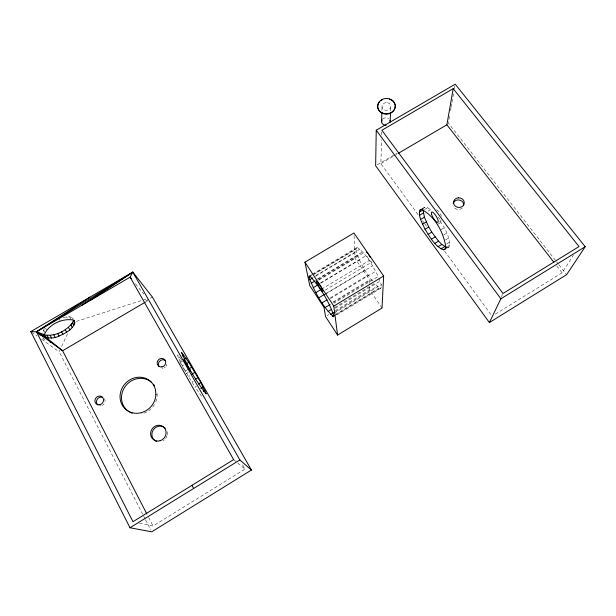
<?xml version="1.0" encoding="UTF-8"?>
<svg xmlns="http://www.w3.org/2000/svg" width="616" height="616" viewBox="0 0 616 616"><rect width="100%" height="100%" fill="white"/><g stroke="black" fill="none" stroke-linecap="round" stroke-linejoin="round"><path stroke-width="0.46" stroke-dasharray="3.08 2.31" d="M382.02 308.038L369.662 289.843L369.685 283.491M369.685 282.582L369.7 279.856L355.055 258.412L354 233.941M381.943 110.472L382.051 106.714M418.041 214.599L380.865 163.61L381.581 139.801M381.72 135.043L381.835 131.231M390.644 110.895L390.867 106.183M449.511 116.386L448.333 123.023L555.963 261.03M450.519 110.703L451.02 107.862M451.189 106.915L451.859 103.126M452.028 102.179L453.707 92.708M454.377 88.92L454.885 86.078M44.398 328.659L42.935 331.986L43.359 333.703M372.372 280.942C365.45 271.34 358.204 261.03 355.963 249.21L356.448 247.84L357.773 247.832C367.305 254.939 372.826 266.181 378.278 276.484L333.972 303.234M145.13 519.019L59.159 351.813L67.521 333.757M447.355 247.986L448.879 247.062L449.749 245.237C449.649 235.997 444.382 227.697 439.524 220.166M501.37 296.835L502.579 294.317M336.86 314.853L380.827 288.226L381.497 287.125L381.289 284.692L378.917 278.016M495.326 314.137L562.092 272.796L573.38 255.309M139.362 523.076L153.061 526.025L244.991 469.123L242.134 464.11M334.75 315.43L381.497 287.125M443.705 234.965L446.831 233.079M332.979 302.017L369.7 279.856M333.441 302.548L371.34 279.664M178.247 355.486L177.423 354.862C181.374 366.381 188.873 376.615 195.049 387.102L196.442 386.263M445.584 239.886L448.694 238.007M334.596 307.561L374.428 283.491L379.34 287.942L380.827 288.226M335.273 308.216L380.195 281.065M327.173 315.546L328.805 314.553M335.343 310.603L369.662 289.843M446.592 244.028L449.688 242.157M335.474 311.534L377.161 286.317M334.203 313.182L381.289 284.692M335.743 314.337L379.34 287.942M447.439 246.639L449.749 245.237M186.271 373.658L188.388 372.387M325.271 290.105L371.833 262.108M439.578 221.375L441.164 220.428M437.891 224.209L441.025 222.322M326.295 293.301L364.903 270.077M188.535 376.576L189.936 375.729M324.771 294.594L372.565 265.835M441.071 229.606L444.213 227.712M330.291 297.882L368.099 275.098M191.869 382.074L193.27 381.235M330.407 298.567L375.675 271.286M428.228 211.111L430.561 209.717L431.916 211.019M179.988 361.299L181.374 360.468M317.617 278.871L362.601 251.929M317.64 279.379L357.526 255.486M179.864 362.847L182.69 361.161M318.88 279.564L364.634 252.152M318.811 280.126L355.055 258.412M182.367 365.796L183.761 364.957M320.605 282.883L365.781 255.794M320.674 283.206L359.444 259.952M185.285 371.009L188.789 368.907M321.429 289.235L369.184 260.545M309.124 276.13L311.573 274.667M312.389 274.174L356.448 247.84M422.23 208.716L425.294 207.061L427.612 207.7L430.561 209.717M422.222 208.893L425.294 207.061M310.11 276.33L311.758 275.344M312.574 274.851L357.773 247.832M313.929 274.343L355.963 249.21M424.524 209.548L427.612 207.7M178.309 357.85L179.687 357.026M315.954 275.491L359.867 249.218M315.4 276.322L356.333 251.821M145.776 300.908L152.375 297.028M377.292 164.788L397.12 153.13M146.215 301.601L147.871 300.631M380.865 163.61L393.247 156.325M394.071 155.84L397.374 153.9M76.353 321.406L143.212 299.961M144.129 299.669L145.961 299.083M447.178 247.517L448.879 247.062M62.94 317.379L69.6 316.793L71.841 317.463L73.135 318.718M31.57 332.147L36.929 335.974M41.534 339.247L59.159 351.813M233.626 459.636L244.991 469.123M42.604 337.93L46.246 341.364M201.509 396.103L195.049 387.102M135.52 283.83L143.905 294.209M556.556 261.785L558.327 264.064M558.92 264.818L566.605 274.682M556.779 265.958L562.092 272.796M422.545 220.782L424.232 223.1M424.801 223.87L426.488 226.188M444.552 250.974L491.499 315.377M179.826 357.442L181.612 359.967M438.245 217.248L438.299 217.333A6.068 1.756 58.8 0 0 440.078 219.304M71.841 317.463L72.865 319.411M69.6 316.793L70.979 319.404M66.567 316.763L67.26 318.072M59.313 319.273L59.998 320.59M148.649 517.471L153.061 526.025M145.569 519.873L150.835 530.107M45.569 328.128L46.593 330.114M43.567 329.86L44.922 332.509M43.798 338.854L43.898 339.347M167.105 431.693A8.062 7.523 -53.2 0 1 167.144 435.096M166.975 435.774A8.062 7.523 -53.2 0 1 164.857 439.377M164.349 439.855A8.062 7.523 -53.2 0 1 163.217 440.679M180.095 363.032A6.283 0.408 59.2 0 1 181.127 364.418M182.675 366.82A6.283 0.408 59.2 0 1 184.323 369.6L185.046 370.901A6.283 0.408 59.2 0 1 185.639 372.025M166.874 364.241A4.428 4.119 -41.7 0 1 165.981 366.32M165.18 367.151A4.428 4.119 -41.7 0 1 164.195 367.752M163.101 368.099A4.428 4.119 -41.7 0 1 161.985 368.16M104.35 398.668A4.535 4.127 -48.4 0 1 102.194 405.413M101.093 405.744A4.535 4.127 -48.4 0 1 99.961 405.782M157.111 393.539A18.58 17.179 -47.3 0 1 154.878 403.811M154.477 404.52A18.58 17.179 -47.3 0 1 141.457 413.875M382.705 119.05A4.274 3.75 -2.9 0 1 384.561 117.972L385.655 117.779A4.274 3.75 -2.9 0 1 388.735 118.696M462.462 207.892A5.313 4.774 6.8 0 1 457.457 209.394L456.14 208.978A5.313 4.774 6.8 0 1 453.422 206.191M436.559 209.763A6.068 1.756 58.8 0 1 439.139 212.289L440.024 213.583A6.068 1.756 58.8 0 1 441.48 216.332M371.972 261.746A6.129 1.178 58.9 0 1 369.862 260.66A6.129 1.178 58.9 0 1 366.274 254.947M386.217 102.618L385.085 102.81A4.42 3.85 -3.1 0 0 382.059 106.214A4.42 3.85 -3.1 0 0 384.453 109.91L385.539 110.233A4.42 3.85 -3.1 0 0 390.86 106.699A4.42 3.85 -3.1 0 0 386.217 102.618"/><path stroke-width="0.92" d="M376.245 130.222L375.637 165.758L489.381 322.545L566.605 274.682L585.2 246.716L455.216 84.184L376.245 130.222L500.862 298.791L489.381 322.545M381.612 121.768L381.889 112.358M390.151 121.267L390.552 112.782M383.645 275.991L382.02 308.038L337.583 335.081L325.541 316.532L324.001 307.43L309.748 285.562L304.943 262.193L353.954 233.002L383.645 275.991L333.787 306.106L337.583 335.081M308.978 277.3L309.124 276.13L310.11 276.33C320.528 287.618 328.89 301.409 333.934 315.923L333.603 316.824C322.237 306.468 314.56 291.599 308.978 277.3L310.626 276.315M553.822 262.17L446.885 124.786L453.199 88.65L381.866 130.276L502.987 293.478L579.025 246.569L453.199 88.65M146.885 514.052L62.609 350.75L44.698 336.328L44.283 334.627C48.679 324.424 62.408 317.956 73.212 320.058L74.505 321.306L74.782 323.038C72.472 329.86 65.157 333.31 59.021 336.074C51.197 340.132 42.789 337.375 36.444 331.801L30.8 331.601L129.991 527.758L151.713 531.816L251.42 470.039L152.375 297.028L132.825 272.141L30.8 331.601M419.943 210.087L421.46 209.355C434.996 216.339 443.882 232.725 445.899 247.57L445.06 249.372L443.381 249.819C434.634 246.177 429.86 236.929 425.055 229.283C422.476 223.377 417.948 216.747 419.943 210.087L421.467 209.17M71.495 325.156L73.419 320.459L74.782 323.038M251.42 470.039L239.855 459.944L132.825 272.141L130.13 277.161L36.444 331.801L132.971 521.706L233.626 459.636L130.13 277.161L131.324 278.64M46.138 337.499L44.799 334.881C55.194 336.837 66.459 330.769 72.688 322.576L74.051 325.148M91.299 299.807L132.825 272.141L36.444 331.801L62.609 350.75L145.384 302.086M81.512 305.521L132.825 272.141M44.029 335.012L44.698 336.328L36.444 331.801L89.867 297.181M129.991 527.758L239.855 459.944M500.862 298.791L585.2 246.716M443.381 249.819L446.415 247.979M198.437 384.03L200.824 382.59L188.758 362.324L181.512 352.421C187.78 367.074 196.311 381.504 206.237 393.947L200.824 382.59M325.202 307.515L330.145 304.535M434.781 243.389L438.515 241.133L441.803 244.429L446.369 247.216M200.793 388.426L203.195 386.979M328.097 311.496L331.346 309.532M438.053 246.693L441.803 244.429M203.357 391.46L204.966 390.49M330.569 314.499L333.841 312.528M440.987 248.895L444.76 246.616M332.447 316.324L334.095 315.33M425.055 229.283L428.775 227.05L424.385 217.194L423.084 209.864L419.296 212.127M191.753 374.259L194.925 372.349M318.903 297.751L324.655 294.294M428.074 234.388L431.785 232.155L438.515 241.133M195.626 379.04L198.005 377.6M322.068 302.841L327.004 299.869M431.385 239.193L435.104 236.952M183.653 359.636L186.055 358.196M311.126 283.283L315.2 280.842M420.651 219.435L424.385 217.194M186.371 363.763L188.758 362.324M313.251 287.657L318.202 284.684M422.53 224.185L426.257 221.953M189.397 368.576L191.776 367.144M315.9 292.585L320.836 289.62M182.244 356.002L183.853 355.039M309.671 279.749L312.943 277.793M419.542 215.315L423.308 213.067M398.198 153.415L446.885 124.786M50.127 342.357L51.013 342.35M36.444 331.801L44.283 334.627M38.061 332.971L40.009 335.096M304.943 262.193L333.787 306.106M428.775 227.05L431.785 232.155M191.938 485.354L193.64 488.48M73.82 320.012L74.505 321.306M70.917 325.002L72.264 327.566M68.468 327.342L69.808 329.906M65.258 329.668L66.597 332.24M61.585 331.77L62.924 334.342M57.688 333.495L59.021 336.074M53.808 334.742L55.147 337.329M50.212 335.412L51.552 338.007M47.139 335.466L48.472 338.076M156.68 441.464A8.062 7.523 -53.2 0 1 153.23 429.96A8.062 7.523 -53.2 0 1 165.227 428.236M97.959 404.982A4.535 4.127 -48.4 0 1 97.189 399.391A4.535 4.127 -48.4 0 1 102.672 397.358M159.167 366.674A4.428 4.119 -41.7 0 1 165.304 360.399M153.515 384.322A18.58 17.179 -47.3 0 1 154.57 385.793M132.255 413.259A18.58 17.179 -47.3 0 1 129.76 412.135M128.99 411.673A18.58 17.179 -47.3 0 1 125.579 385.955A18.58 17.179 -47.3 0 1 151.667 382.39M395.233 105.59A8.816 7.677 -3.1 0 1 384.276 113.945A8.816 7.677 -3.1 0 1 379.21 102.21M380.742 100.708A8.816 7.677 -3.1 0 1 382.667 99.592M389.381 99.191A8.816 7.677 -3.1 0 1 394.402 103.034M394.702 103.642A8.816 7.677 -3.1 0 1 395.118 104.928M386.109 125.264A4.274 3.75 -2.9 0 1 384.992 125.202L383.945 124.886A4.274 3.75 -2.9 0 1 382.074 119.866M389.943 120.305A4.274 3.75 -2.9 0 1 390.067 122.245M453.207 203.719A5.313 4.774 6.8 0 1 456.633 200.161L457.988 199.93A5.313 4.774 6.8 0 1 463.64 205.675M366.327 251.959A6.129 1.178 58.9 0 1 367.829 253.584M368.699 254.778A6.129 1.178 58.9 0 1 370.362 257.503M184.107 360.314L190.513 371.109L184.107 360.314M458.489 197.844L457.126 198.075A5.344 4.797 6.8 0 0 453.592 202.279A5.344 4.797 6.8 0 0 456.633 206.938L457.958 207.353A5.344 4.797 6.8 0 0 464.248 203.003A5.344 4.797 6.8 0 0 458.489 197.844M155.91 394.371L155.44 389.728A18.688 17.271 -47.2 0 0 126.865 381.997A18.688 17.271 -47.2 0 0 129.907 411.95A18.688 17.271 -47.2 0 0 155.91 394.371M160.098 440.74A8.108 7.569 -53.1 0 0 164.018 427.381A8.108 7.569 -53.1 0 0 150.912 431.369A8.108 7.569 -53.1 0 0 160.098 440.74M99.53 404.766A4.558 4.15 -48.3 0 0 102.81 397.651A4.558 4.15 -48.3 0 0 95.318 398.906A4.558 4.15 -48.3 0 0 99.53 404.766M161.916 366.913A4.458 4.143 -41.6 0 0 164.903 359.913A4.458 4.143 -41.6 0 0 157.473 361.284A4.458 4.143 -41.6 0 0 161.916 366.913M381.512 112.536A8.824 7.685 -3.1 0 0 395.272 106.576A8.824 7.685 -3.1 0 0 382.644 99.245A8.824 7.685 -3.1 0 0 381.512 112.536M431.585 214.399A6.068 1.725 58.8 0 0 437.553 222.461A6.068 1.725 58.8 0 0 435.196 214.722A6.068 1.725 58.8 0 0 431.585 214.399M316.963 282.937A6.168 0.77 59 0 0 322.561 291.53A6.168 0.77 59 0 0 319.365 284.43A6.168 0.77 59 0 0 316.963 282.937"/></g></svg>
